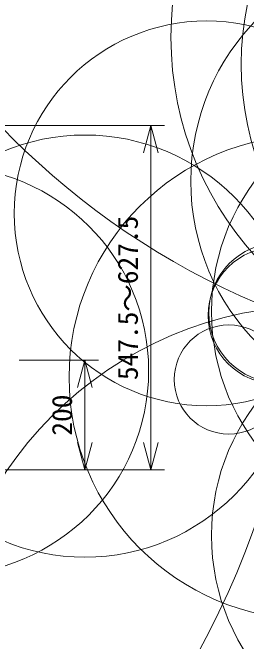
# Model space of a CAD drawing. Units: millimetres, scale not verified. Extents: x -579 to 632, y -291 to 326.
# Drawn here: x -11.1 to 10.2, y -5.5 to 51.8 of the extents above; entities that cross this region are included whole.
import ezdxf
from ezdxf.enums import TextEntityAlignment as Align

# ---------------------------------------------------------------- set-up
doc = ezdxf.new("R2010")
doc.units = ezdxf.units.MM
doc.header["$LTSCALE"] = 0.125
for name, color, linetype, lineweight in [('0-0_0', 7, 'Continuous', 20), ('0-5_SUNPO', 7, 'Continuous', 20), ('0-6_GAIKEI', 1, 'Continuous', 18)]:
    doc.layers.add(name, color=color, linetype=linetype, lineweight=lineweight)
doc.styles.add('ＭＳ ゴシック', font='')
doc.styles.get('ＭＳ ゴシック').set_extended_font_data('MS Gothic')

# ---------------------------------------------------------------- blocks, each defined once
blk = doc.blocks.new('_Open30')
at = {"layer": '0-0_0'}
blk.add_line((0, 0), (-1, 0), dxfattribs=at)
blk.add_lwpolyline([(-1, 0.26795), (0, 0), (-1, -0.26795)], dxfattribs=at)
blk = doc.blocks.new('D1')
at = {"layer": '0-5_SUNPO'}
for p, q in [((183.0229, 333.656), (190.2729, 333.656)), ((189.0229, 326.156), (189.0229, 331.156)), ((183.0229, 323.656), (190.2729, 323.656))]:
    blk.add_line(p, q, dxfattribs=at)
at = {"layer": '0-5_SUNPO', "xscale": 2.5, "yscale": 2.5}
for p, rotation in [((189.0229, 333.656), 90), ((189.0229, 323.656), 270)]:
    blk.add_blockref('_Open30', p, dxfattribs=dict(at, rotation=rotation))
at = {"layer": '0-5_SUNPO', "style": 'ＭＳ ゴシック'}
blk.add_text('200', height=1.833, rotation=90, dxfattribs=at).set_placement((188.3979, 326.781), align=Align.BOTTOM_LEFT)
blk = doc.blocks.new('D4')
at = {"layer": '0-5_SUNPO'}
for p, q in [((179.8166, 355.031), (196.2729, 355.031)), ((195.0229, 326.156), (195.0229, 352.531)), ((181.6568, 323.656), (196.2729, 323.656))]:
    blk.add_line(p, q, dxfattribs=at)
at = {"layer": '0-5_SUNPO', "xscale": 2.5, "yscale": 2.5}
for p, rotation in [((195.0229, 355.031), 90), ((195.0229, 323.656), 270)]:
    blk.add_blockref('_Open30', p, dxfattribs=dict(at, rotation=rotation))
at = {"layer": '0-5_SUNPO', "style": 'ＭＳ ゴシック'}
blk.add_text('547.5～627.5', height=1.833, rotation=90, dxfattribs=at).set_placement((194.3979, 331.8435), align=Align.BOTTOM_LEFT)

msp = doc.modelspace()

# ---------------------------------------------------------------- linework, layer by layer
at = {"layer": '0-6_GAIKEI'}
for centre, radius in [((-270.2515, 17.8428), 308.4259), ((-259.2113, 17.8425), 297.4007), ((38.6061, 90.1587), 70.3409), ((-96.2014, 18.1263), 134.3757), ((-65.102, 32.2587), 80.8031), ((33.1067, 49.5899), 29.7469), ((37.0256, 47.1103), 27.2605), ((-0.2994, 18.4534), 38.4881), ((-4.4792, 21.4438), 19.2233), ((16.1255, 18.603), 22.0478), ((-17.2782, 19.2167), 18.6068), ((13.1608, 24.4758), 6.349), ((8.6306, 18.4029), 4.9683)]:
    msp.add_circle(centre, radius, dxfattribs=at)
at = {"layer": '0-6_GAIKEI', "color": 7}
for centre, radius in [((26.2229, 36.4675), 21.0597), ((6.6077, 33.5349), 17.5187), ((26.9551, 24.5814), 19.9032), ((12.9928, 24.2338), 6.2369), ((16.7839, -9.1556), 34.2828), ((26.9551, 4.1928), 19.9032)]:
    msp.add_circle(centre, radius, dxfattribs=at)

# ---------------------------------------------------------------- block references
at = {"layer": '0-5_SUNPO'}
for name in ['D4', 'D1']:
    msp.add_blockref(name, (-193.5007, -313.4939), dxfattribs=at)

doc.saveas('drawing.dxf')
